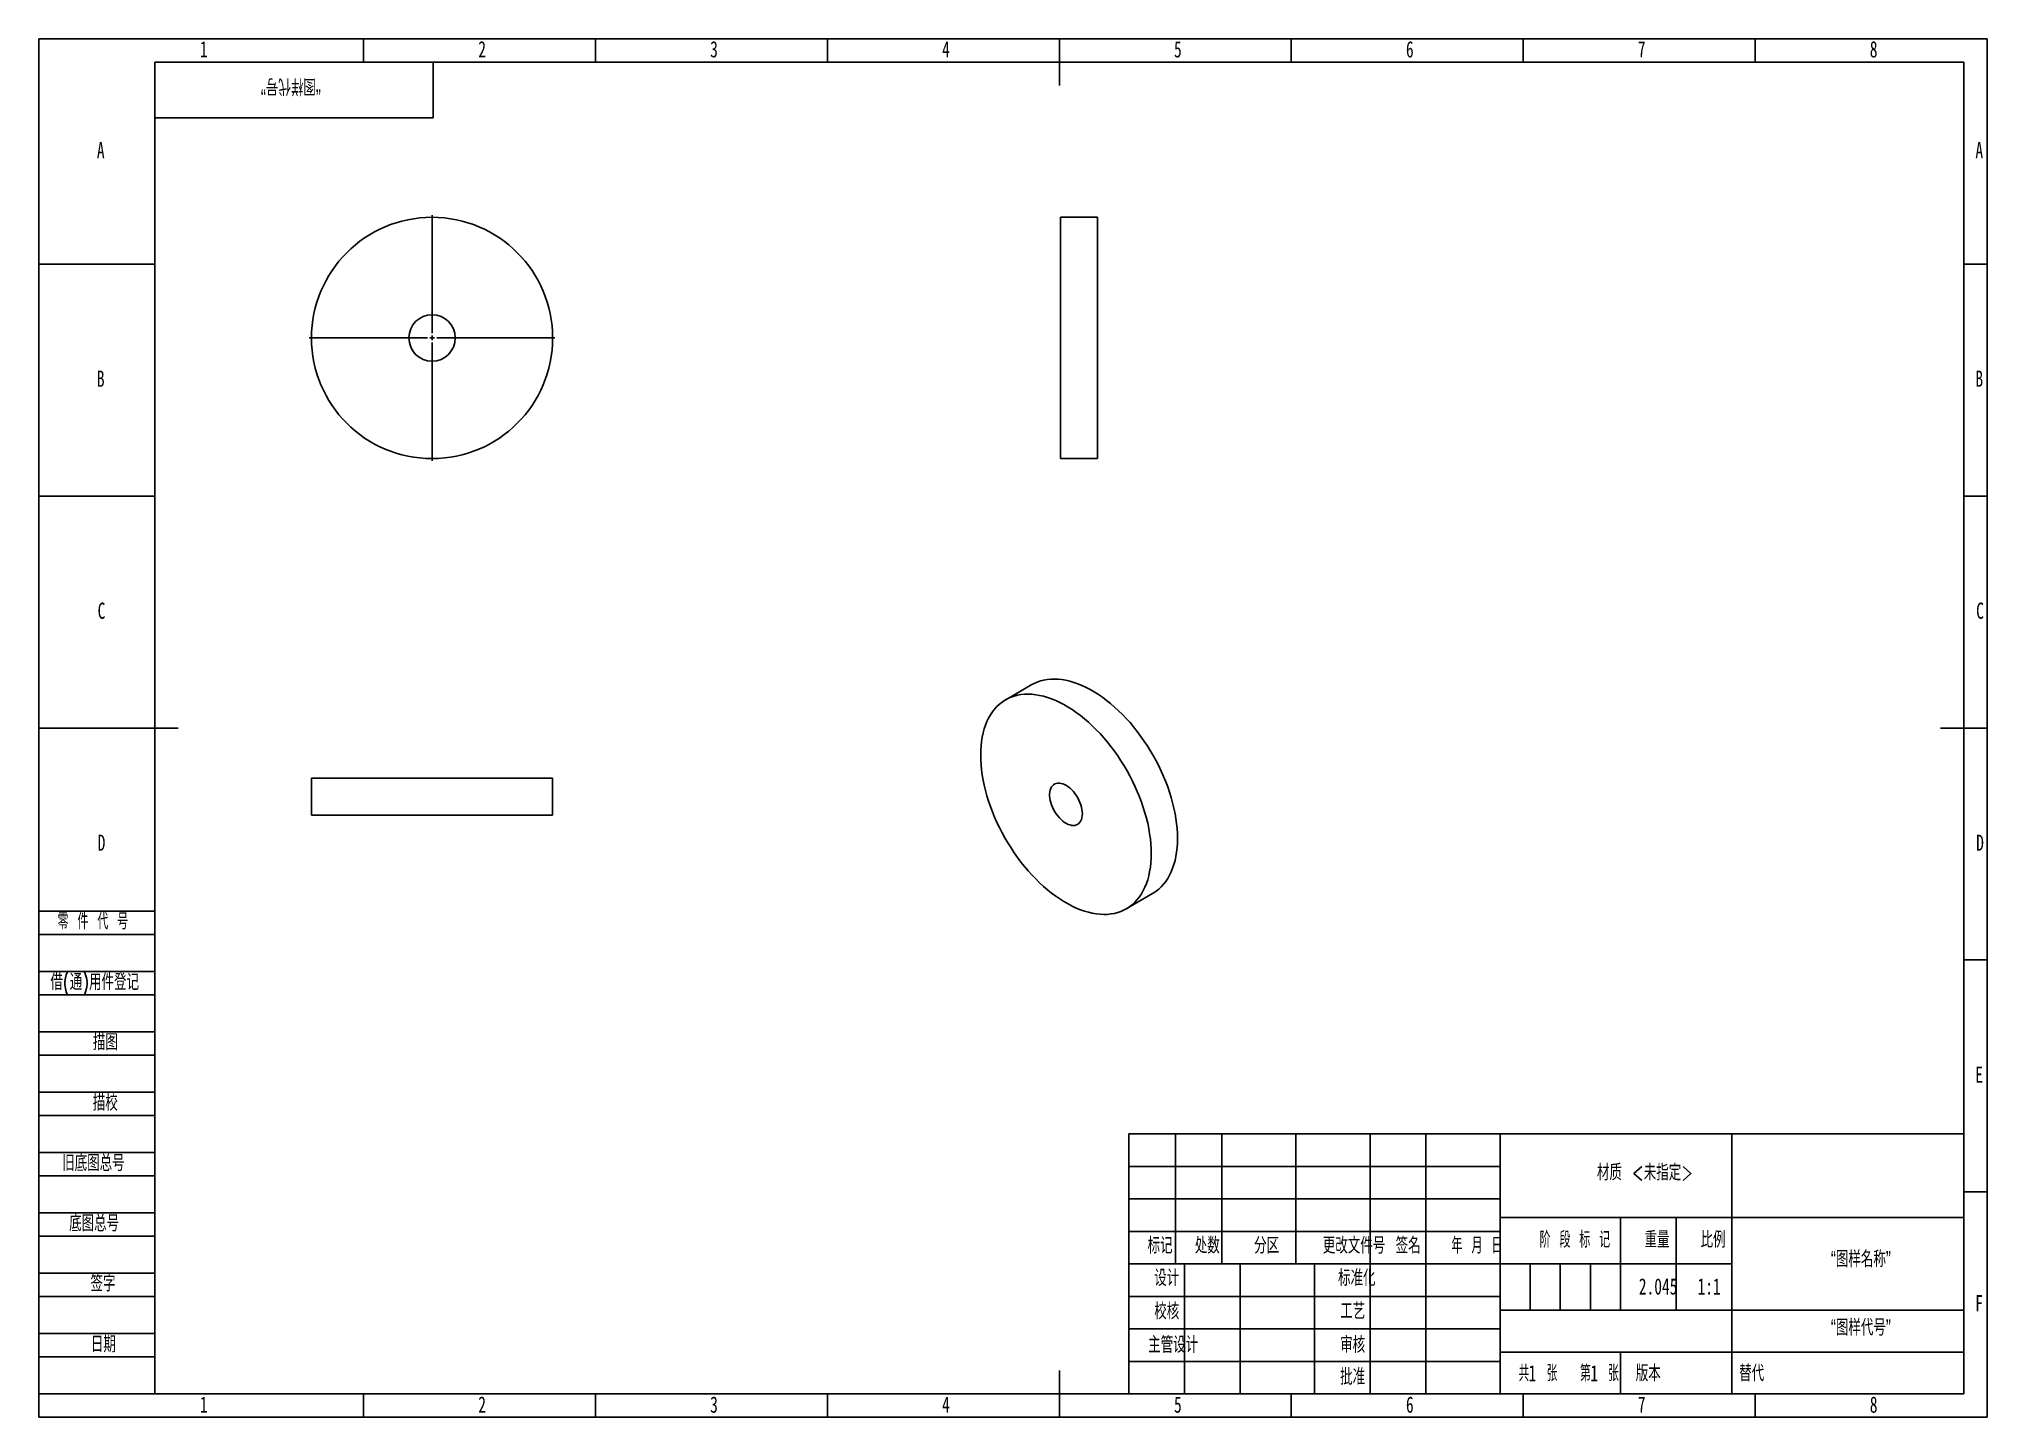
# Model space of a CAD drawing. Header units: millimetres. Extents: x 0 to 420, y 0 to 297.
import ezdxf

# ---------------------------------------------------------------- set-up
doc = ezdxf.new("R2010")
doc.units = ezdxf.units.MM
for name, color, linetype in [('10', 7, 'Continuous'), ('5', 7, 'Continuous'), ('9', 7, 'Continuous'), ('SLD-0', 7, 'Continuous')]:
    doc.layers.add(name, color=color, linetype=linetype)
doc.styles.add('SLDTEXTSTYLE0', font='TXT', dxfattribs={"width": 0.7, "bigfont": 'bigfont'})
doc.styles.add('SLDTEXTSTYLE1', font='TXT', dxfattribs={"width": 0.62, "bigfont": 'bigfont'})
doc.styles.add('SLDTEXTSTYLE2', font='TXT', dxfattribs={"width": 0.614286, "bigfont": 'bigfont'})
doc.styles.add('SLDTEXTSTYLE3', font='TXT', dxfattribs={"width": 0.6, "bigfont": 'bigfont'})
doc.styles.add('SLDTEXTSTYLE4', font='TXT', dxfattribs={"width": 0.7})

# ---------------------------------------------------------------- blocks, each defined once
blk = doc.blocks.new('SW_CENTERMARKSYMBOL_0')
at = {"layer": '10', "color": 0}
for p, q in [((0, 1), (0, 26.5)), ((-1, 0), (-26.5, 0)), ((0, 0), (-0.5, 0)), ((0, 0), (0, 0.5)), ((0, 0), (0, -0.5)), ((0, 0), (0.5, 0)), ((1, 0), (26.5, 0)), ((0, -1), (0, -26.5))]:
    blk.add_line(p, q, dxfattribs=at)

msp = doc.modelspace()

# ---------------------------------------------------------------- linework, layer by layer
at = {"color": 7, "linetype": 'Continuous', "lineweight": 25}
for p, q in [((228.25, 258.56), (220.25, 258.56)), ((220.25, 232.56), (220.25, 258.56)), ((228.25, 232.56), (228.25, 258.56)), ((220.25, 206.56), (220.25, 232.56)), ((228.25, 206.56), (228.25, 232.56)), ((220.25, 206.56), (228.25, 206.56)), ((214.08, 157.84), (208.42, 154.57)), ((58.75, 137.69), (58.75, 129.69)), ((110.75, 137.69), (58.75, 137.69)), ((110.75, 129.69), (110.75, 137.69)), ((110.75, 129.69), (58.75, 129.69)), ((234.42, 109.54), (240.08, 112.8))]:
    msp.add_line(p, q, dxfattribs=at)
at = {"color": 7, "linetype": 'Continuous', "lineweight": 25, "flags": 128}
for points in [[(239.81, 121.44), (239.78, 122.48), (239.72, 123.54), (239.61, 124.62), (239.46, 125.72), (239.27, 126.83), (239.04, 127.96), (238.76, 129.09), (238.45, 130.23), (238.09, 131.38), (237.7, 132.52), (237.27, 133.67), (236.8, 134.81), (236.3, 135.95), (235.76, 137.07), (235.18, 138.19), (234.58, 139.29), (233.94, 140.37), (233.28, 141.44), (232.58, 142.48), (231.87, 143.5), (231.12, 144.49), (230.36, 145.45), (229.57, 146.38), (228.76, 147.28), (227.94, 148.14), (227.1, 148.97), (226.25, 149.75), (225.39, 150.49), (224.52, 151.19), (223.64, 151.85), (222.75, 152.46), (221.87, 153.02), (220.98, 153.54), (220.09, 154), (219.21, 154.41), (218.33, 154.77), (217.45, 155.07), (216.59, 155.33), (215.74, 155.53), (214.9, 155.67), (214.08, 155.76), (213.27, 155.79), (212.49, 155.77), (211.72, 155.69), (210.98, 155.56), (210.26, 155.37), (209.57, 155.13), (208.9, 154.83), (208.27, 154.48), (207.66, 154.08), (207.09, 153.62), (206.55, 153.12), (206.04, 152.57), (205.57, 151.97), (205.14, 151.32), (204.75, 150.63), (204.39, 149.89), (204.08, 149.11), (203.8, 148.3), (203.57, 147.44), (203.38, 146.55), (203.23, 145.62), (203.12, 144.67), (203.06, 143.68), (203.04, 142.67), (203.06, 141.63), (203.12, 140.57), (203.23, 139.49), (203.38, 138.39), (203.57, 137.28), (203.8, 136.15), (204.08, 135.02), (204.39, 133.88), (204.75, 132.73), (205.14, 131.59), (205.57, 130.44), (206.04, 129.3), (206.55, 128.16), (207.09, 127.04), (207.66, 125.92), (208.27, 124.82), (208.9, 123.74), (209.57, 122.67), (210.26, 121.63), (210.98, 120.61), (211.72, 119.62), (212.49, 118.66), (213.27, 117.73), (214.08, 116.83), (214.9, 115.97), (215.74, 115.14), (216.59, 114.36), (217.45, 113.61), (218.33, 112.91), (219.21, 112.26), (220.09, 111.65), (220.98, 111.09), (221.87, 110.57), (222.75, 110.11), (223.64, 109.7), (224.52, 109.34), (225.39, 109.03), (226.25, 108.78), (227.1, 108.58), (227.94, 108.44), (228.76, 108.35), (229.57, 108.32), (230.36, 108.34), (231.12, 108.42), (231.87, 108.55), (232.58, 108.74), (233.28, 108.98), (233.94, 109.28), (234.58, 109.63), (235.18, 110.03), (235.76, 110.49), (236.3, 110.99), (236.8, 111.54), (237.27, 112.14), (237.7, 112.79), (238.09, 113.48), (238.45, 114.22), (238.76, 115), (239.04, 115.81), (239.27, 116.67), (239.46, 117.56), (239.61, 118.49), (239.72, 119.44), (239.78, 120.43), (239.81, 121.44)], [(245.46, 124.71), (245.44, 125.75), (245.38, 126.81), (245.27, 127.89), (245.12, 128.98), (244.93, 130.1), (244.7, 131.22), (244.42, 132.36), (244.11, 133.5), (243.75, 134.64), (243.36, 135.79), (242.93, 136.93), (242.46, 138.08), (241.95, 139.21), (241.41, 140.34), (240.84, 141.45), (240.23, 142.55), (239.6, 143.64), (238.93, 144.7), (238.24, 145.75), (237.52, 146.76), (236.78, 147.75), (236.01, 148.72), (235.23, 149.65), (234.42, 150.55), (233.6, 151.41), (232.76, 152.23), (231.91, 153.02), (231.05, 153.76), (230.17, 154.46), (229.29, 155.12), (228.41, 155.73), (227.52, 156.29), (226.63, 156.8), (225.75, 157.26), (224.86, 157.67), (223.98, 158.03), (223.11, 158.34), (222.25, 158.59), (221.4, 158.79), (220.56, 158.93), (219.74, 159.02), (218.93, 159.06), (218.14, 159.03), (217.38, 158.95), (216.63, 158.82), (215.92, 158.63), (215.22, 158.39), (214.56, 158.09), (214.08, 157.84)], [(224.96, 130.01), (224.94, 130.48), (224.87, 130.96), (224.77, 131.45), (224.62, 131.95), (224.43, 132.45), (224.21, 132.95), (223.96, 133.44), (223.67, 133.91), (223.36, 134.36), (223.02, 134.78), (222.66, 135.16), (222.29, 135.51), (221.91, 135.82), (221.52, 136.08), (221.13, 136.29), (220.74, 136.45), (220.37, 136.56), (220, 136.61), (219.65, 136.61), (219.33, 136.55), (219.03, 136.44), (218.76, 136.28), (218.52, 136.06), (218.31, 135.79), (218.15, 135.48), (218.02, 135.13), (217.93, 134.74), (217.89, 134.32), (217.89, 133.87), (217.93, 133.4), (218.02, 132.91), (218.15, 132.41), (218.31, 131.91), (218.52, 131.41), (218.76, 130.91), (219.03, 130.43), (219.33, 129.97), (219.65, 129.54), (220, 129.14), (220.37, 128.77), (220.74, 128.44), (221.13, 128.15), (221.52, 127.92), (221.91, 127.73), (222.29, 127.6), (222.66, 127.52), (223.02, 127.49), (223.36, 127.52), (223.67, 127.61), (223.96, 127.74), (224.21, 127.94), (224.43, 128.18), (224.62, 128.47), (224.77, 128.8), (224.87, 129.17), (224.94, 129.58), (224.96, 130.01)], [(240.08, 112.8), (240.23, 112.9), (240.84, 113.3), (241.41, 113.75), (241.95, 114.26), (242.46, 114.81), (242.93, 115.41), (243.36, 116.06), (243.75, 116.75), (244.11, 117.48), (244.42, 118.26), (244.7, 119.08), (244.93, 119.93), (245.12, 120.83), (245.27, 121.75), (245.38, 122.71), (245.44, 123.69), (245.46, 124.71)]]:
    msp.add_lwpolyline(points, dxfattribs=at)
at = {"color": 7, "linetype": 'Continuous', "lineweight": 25}
for radius in [26, 5]:
    msp.add_circle((84.75, 232.56), radius, dxfattribs=at)
at = {"layer": '10', "color": 7}
for p, q in [((0, 109), (25, 109)), ((0, 104), (25, 104)), ((0, 96), (25, 96)), ((0, 91), (25, 91)), ((0, 83), (25, 83)), ((0, 78), (25, 78)), ((0, 70), (25, 70)), ((0, 65), (25, 65)), ((0, 57), (25, 57)), ((0, 52), (25, 52)), ((235, 54), (315, 54)), ((235, 47), (315, 47)), ((0, 44), (25, 44)), ((0, 39), (25, 39)), ((0, 31), (25, 31)), ((0, 26), (25, 26)), ((0, 18), (25, 18)), ((0, 13), (25, 13))]:
    msp.add_line(p, q, dxfattribs=at)
at = {"layer": '10', "color": 7, "lineweight": 25}
for p, q in [((245, 61), (245, 33)), ((255, 61), (255, 33)), ((271, 61), (271, 33)), ((287, 61), (287, 5)), ((299, 61), (299, 5)), ((315, 61), (315, 5)), ((365, 61), (365, 33)), ((315, 43), (415, 43)), ((340.99, 43), (340.99, 23)), ((353, 43), (353, 23)), ((235, 40), (315, 40)), ((235, 33), (365, 33)), ((247, 33), (247, 5)), ((259, 33), (259, 5)), ((275, 33), (275, 5)), ((365, 33), (365, 5)), ((235, 26), (315, 26)), ((315, 23), (415, 23)), ((235, 19), (315, 19)), ((315, 14), (415, 14)), ((235, 12), (315, 12))]:
    msp.add_line(p, q, dxfattribs=at)
at = {"layer": '5'}
for p, q in [((70, 297), (70, 292)), ((120, 297), (120, 292)), ((170, 297), (170, 292)), ((270, 297), (270, 292)), ((320, 297), (320, 292)), ((370, 297), (370, 292)), ((0, 248.5), (25, 248.5)), ((420, 248.5), (415, 248.5)), ((0, 198.5), (25, 198.5)), ((420, 198.5), (415, 198.5)), ((420, 98.5), (415, 98.5)), ((420, 48.5), (415, 48.5)), ((70, 0), (70, 5)), ((120, 0), (120, 5)), ((170, 0), (170, 5)), ((270, 0), (270, 5)), ((320, 0), (320, 5)), ((370, 0), (370, 5))]:
    msp.add_line(p, q, dxfattribs=at)
at = {"layer": '5', "lineweight": 25}
for p, q in [((220, 297), (220, 287)), ((0, 148.5), (30, 148.5)), ((420, 148.5), (410, 148.5)), ((220, 0), (220, 10))]:
    msp.add_line(p, q, dxfattribs=at)
at = {"layer": '5', "color": 7, "lineweight": 25}
for p, q in [((415, 292), (25, 292)), ((25, 292), (25, 5)), ((85, 280), (85, 292)), ((415, 5), (415, 292)), ((25, 280), (85, 280)), ((235, 61), (415, 61)), ((235, 61), (235, 5)), ((0, 5), (415, 5))]:
    msp.add_line(p, q, dxfattribs=at)
at = {"layer": '9', "color": 7}
for p, q in [((420, 297), (0, 297)), ((0, 297), (0, 0)), ((420, 148.5), (420, 297)), ((420, 0), (420, 148.5)), ((0, 0), (420, 0))]:
    msp.add_line(p, q, dxfattribs=at)
at = {"layer": 'SLD-0'}
for p, q in [((321.5, 33), (321.5, 23)), ((328, 33), (328, 23)), ((334.5, 33), (334.5, 23))]:
    msp.add_line(p, q, dxfattribs=at)
at = {"layer": 'SLD-0', "lineweight": 25}
msp.add_line((340.99, 14), (340.99, 5), dxfattribs=at)

# ---------------------------------------------------------------- block references
at = {"layer": '10'}
msp.add_blockref('SW_CENTERMARKSYMBOL_0', (84.75, 232.56), dxfattribs=at)

# ---------------------------------------------------------------- texts
at = {"layer": '10', "char_height": 3.5}
for s, insert, attachment_point, style in [('1', (35.54, 296.53), 2, 'SLDTEXTSTYLE4'), ('2', (95.54, 296.53), 2, 'SLDTEXTSTYLE4'), ('3', (145.54, 296.53), 2, 'SLDTEXTSTYLE4'), ('4', (195.54, 296.53), 2, 'SLDTEXTSTYLE4'), ('5', (245.54, 296.53), 2, 'SLDTEXTSTYLE4'), ('6', (295.55, 296.53), 2, 'SLDTEXTSTYLE4'), ('7', (345.55, 296.53), 2, 'SLDTEXTSTYLE4'), ('8', (395.55, 296.53), 2, 'SLDTEXTSTYLE4'), ('A', (13.32, 274.78), 2, 'SLDTEXTSTYLE4'), ('A', (418.32, 274.78), 2, 'SLDTEXTSTYLE4'), ('B', (13.32, 225.53), 2, 'SLDTEXTSTYLE4'), ('B', (418.32, 225.53), 2, 'SLDTEXTSTYLE4'), ('C', (13.48, 175.53), 2, 'SLDTEXTSTYLE4'), ('C', (418.48, 175.53), 2, 'SLDTEXTSTYLE4'), ('D', (13.48, 125.53), 2, 'SLDTEXTSTYLE4'), ('D', (418.48, 125.53), 2, 'SLDTEXTSTYLE4'), ('E', (418.32, 75.53), 2, 'SLDTEXTSTYLE4'), ('材质 <未指定>', (346.24, 54.48), 2, 'SLDTEXTSTYLE0'), ('“图样名称”', (392.8, 35.79), 2, 'SLDTEXTSTYLE0'), ('2.045', (349.09, 29.9), 2, 'SLDTEXTSTYLE4'), ('1:1', (360.08, 29.9), 2, 'SLDTEXTSTYLE4'), ('F', (418.28, 26.28), 2, 'SLDTEXTSTYLE4'), ('“图样代号”', (392.8, 21.05), 2, 'SLDTEXTSTYLE0'), ('1', (321.14, 11.2), 1, 'SLDTEXTSTYLE4'), ('1', (334.48, 11.2), 1, 'SLDTEXTSTYLE4'), ('1', (35.54, 4.43), 2, 'SLDTEXTSTYLE4'), ('2', (95.54, 4.43), 2, 'SLDTEXTSTYLE4'), ('3', (145.54, 4.43), 2, 'SLDTEXTSTYLE4'), ('4', (195.54, 4.43), 2, 'SLDTEXTSTYLE4'), ('5', (245.54, 4.43), 2, 'SLDTEXTSTYLE4'), ('6', (295.55, 4.43), 2, 'SLDTEXTSTYLE4'), ('7', (345.55, 4.43), 2, 'SLDTEXTSTYLE4'), ('8', (395.55, 4.43), 2, 'SLDTEXTSTYLE4')]:
    msp.add_mtext(s, dxfattribs=dict(at, insert=insert, attachment_point=attachment_point, style=style))
at = {"layer": '10', "color": 7, "char_height": 3.5}
for s, insert, attachment_point, style in [('零 件 代 号', (4.02, 108.59), 1, 'SLDTEXTSTYLE2'), ('借(通)用件登记', (2.47, 95.5), 1, 'SLDTEXTSTYLE0'), ('描图', (14.33, 82.55), 2, 'SLDTEXTSTYLE0'), ('描校', (14.3, 69.52), 2, 'SLDTEXTSTYLE0'), ('旧底图总号', (5, 56.49), 1, 'SLDTEXTSTYLE0'), ('底图总号', (6.5, 43.49), 1, 'SLDTEXTSTYLE0'), ('标记', (241.71, 38.72), 2, 'SLDTEXTSTYLE0'), ('处数', (251.89, 38.72), 2, 'SLDTEXTSTYLE0'), ('分区', (264.68, 38.72), 2, 'SLDTEXTSTYLE0'), ('更改文件号', (283.53, 38.72), 2, 'SLDTEXTSTYLE0'), ('签名', (295.19, 38.72), 2, 'SLDTEXTSTYLE0'), ('年 月 日', (310.04, 38.72), 2, 'SLDTEXTSTYLE1'), ('阶 段 标 记', (331.13, 39.99), 2, 'SLDTEXTSTYLE2'), ('重量', (348.85, 39.99), 2, 'SLDTEXTSTYLE0'), ('比例', (360.94, 39.99), 2, 'SLDTEXTSTYLE0'), ('签字', (13.8, 30.54), 2, 'SLDTEXTSTYLE0'), ('设计', (243.15, 31.73), 2, 'SLDTEXTSTYLE0'), ('标准化', (284.12, 31.73), 2, 'SLDTEXTSTYLE0'), ('校核', (243.15, 24.56), 2, 'SLDTEXTSTYLE0'), ('工艺', (283.24, 24.6), 2, 'SLDTEXTSTYLE0'), ('日期', (13.88, 17.44), 2, 'SLDTEXTSTYLE0'), ('主管设计', (244.53, 17.33), 2, 'SLDTEXTSTYLE0'), ('审核', (283.23, 17.33), 2, 'SLDTEXTSTYLE0'), ('批准', (283.22, 10.44), 2, 'SLDTEXTSTYLE0'), ('共  张', (323.18, 11.2), 2, 'SLDTEXTSTYLE3'), ('第  张', (336.44, 11.2), 2, 'SLDTEXTSTYLE3'), ('版本', (346.96, 11.2), 2, 'SLDTEXTSTYLE0')]:
    msp.add_mtext(s, dxfattribs=dict(at, insert=insert, attachment_point=attachment_point, style=style))
at = {"layer": 'SLD-0', "insert": (54.31, 285.02), "char_height": 3.5, "attachment_point": 2, "rotation": 180, "style": 'SLDTEXTSTYLE0'}
msp.add_mtext('“图样代号”', dxfattribs=at)
at = {"layer": 'SLD-0', "insert": (366.56, 11.2), "char_height": 3.5, "attachment_point": 1, "style": 'SLDTEXTSTYLE0'}
msp.add_mtext('替代', dxfattribs=at)

doc.saveas('drawing.dxf')
